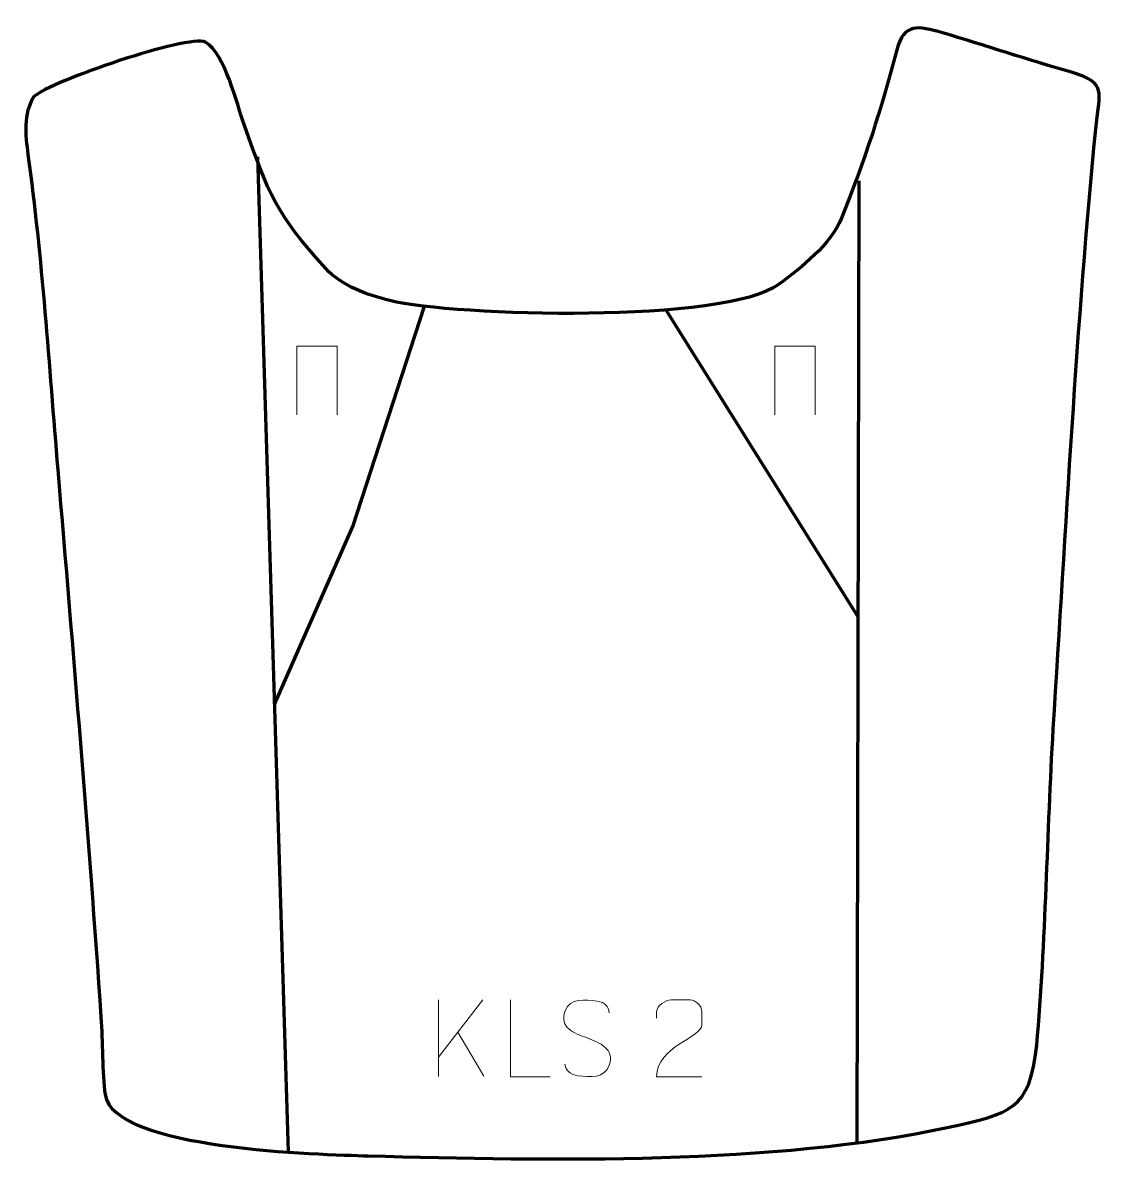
# Model space of a CAD drawing. Header units: millimetres. Extents: x -172 to 181, y 175 to 547.
import ezdxf

# ---------------------------------------------------------------- set-up
doc = ezdxf.new("R2010")
doc.units = ezdxf.units.MM
doc.header["$MEASUREMENT"] = 0
for name, color, linetype in [('layer 1', 7, 'Continuous'), ('layer 2', 7, 'Continuous'), ('layer 3', 7, 'Continuous')]:
    doc.layers.add(name, color=color, linetype=linetype)

msp = doc.modelspace()

# ---------------------------------------------------------------- linework, layer by layer
at = {"layer": 'layer 1', "color": 250, "lineweight": 9}
for points, knots in [([(-82.9768, 419.3868), (-82.9768, 419.3868), (-82.9768, 441.7371), (-82.9768, 441.7371), (-82.9768, 441.7371), (-82.9768, 441.7371), (-69.8585, 441.7371), (-69.8585, 441.7371), (-69.8585, 441.7371), (-69.8585, 441.7371), (-69.8585, 419.3868), (-69.8585, 419.3868)], [0, 0, 0, 0, 0.25, 0.25, 0.25, 0.25, 0.5, 0.5, 0.5, 0.5, 1, 1, 1, 1]), ([(72.5983, 419.3868), (72.5983, 419.3868), (72.5983, 441.7371), (72.5983, 441.7371), (72.5983, 441.7371), (72.5983, 441.7371), (85.7166, 441.7371), (85.7166, 441.7371), (85.7166, 441.7371), (85.7166, 441.7371), (85.7166, 419.3868), (85.7166, 419.3868)], [0, 0, 0, 0, 0.25, 0.25, 0.25, 0.25, 0.5, 0.5, 0.5, 0.5, 1, 1, 1, 1]), ([(-0.505, 204.0567), (-0.505, 204.0567), (-13.4541, 204.0567), (-13.4541, 204.0567), (-13.4541, 204.0567), (-13.4541, 204.0567), (-13.4541, 229.0103), (-13.4541, 229.0103)], [0, 0, 0, 0, 0.33333333, 0.33333333, 0.33333333, 0.33333333, 1, 1, 1, 1]), ([(11.5136, 216.7068), (7.2653, 218.1772), (2.3572, 219.973), (4.3623, 225.4933), (4.3623, 225.4933), (5.8658, 229.6332), (11.0794, 229.2447), (14.683, 228.6436), (14.683, 228.6436), (17.5436, 228.1664), (18.4083, 226.9532), (18.7189, 224.8691)], [0, 0, 0, 0, 0.25, 0.25, 0.25, 0.25, 0.5, 0.5, 0.5, 0.5, 1, 1, 1, 1]), ([(48.8796, 204.0458), (43.9652, 204.0461), (39.0508, 204.0461), (34.1367, 204.0458), (34.1367, 204.0458), (34.1367, 213.9781), (48.7877, 216.6193), (48.8796, 220.9296), (48.8796, 220.9296), (48.8793, 222.3537), (48.8793, 223.7774), (48.8796, 225.2007), (48.8796, 225.2007), (48.8627, 227.2778), (46.7399, 229.0026), (45.0689, 229.0199), (45.0689, 229.0199), (42.9957, 229.0195), (40.9228, 229.0195), (38.8504, 229.0199), (38.8504, 229.0199), (37.0283, 229.0364), (34.2036, 227.2443), (34.1367, 225.1507), (34.1367, 225.1507), (34.1367, 225.1507), (34.1367, 223.0959), (34.1367, 223.0959)], [0, 0, 0, 0, 0.125, 0.125, 0.125, 0.125, 0.25, 0.25, 0.25, 0.25, 0.375, 0.375, 0.375, 0.375, 0.5, 0.5, 0.5, 0.5, 0.625, 0.625, 0.625, 0.625, 0.75, 0.75, 0.75, 0.75, 1, 1, 1, 1]), ([(11.5136, 216.7067), (15.5322, 215.06), (20.5617, 213.1717), (18.7277, 207.8114), (18.7277, 207.8114), (17.2679, 203.545), (12.3571, 203.8017), (8.631, 204.3564), (8.631, 204.3564), (5.881, 204.7662), (4.6601, 205.9797), (4.2821, 208.0919)], [0, 0, 0, 0, 0.25, 0.25, 0.25, 0.25, 0.5, 0.5, 0.5, 0.5, 1, 1, 1, 1])]:
    msp.add_open_spline(points, degree=3, knots=knots, dxfattribs=at)
for points in [[(-36.8279, 229.0392), (-36.8279, 229.0392), (-36.8279, 204.0856), (-36.8279, 204.0856)], [(-22.4517, 229.0392), (-22.4517, 229.0392), (-36.8279, 210.3995), (-36.8279, 210.3995)], [(-22.1264, 204.1814), (-22.1264, 204.1814), (-30.5969, 218.495), (-30.5969, 218.495)]]:
    msp.add_open_spline(points, degree=3, dxfattribs=at)
at = {"layer": 'layer 2', "color": 142, "lineweight": 158}
for points in [[(-95.7407, 503.3727), (-95.7407, 503.3727), (-85.77, 179.5015), (-85.77, 179.5015)], [(99.9818, 495.5473), (99.9818, 495.5473), (99.3333, 182.5123), (99.3333, 182.5123)], [(37.1218, 453.5717), (37.1218, 453.5717), (99.6877, 353.5658), (99.6877, 353.5658)]]:
    msp.add_open_spline(points, degree=3, dxfattribs=at)
msp.add_open_spline([(-90.2531, 325.126), (-90.2531, 325.126), (-64.7539, 383.0648), (-64.7539, 383.0648), (-64.7539, 383.0648), (-64.7539, 383.0648), (-41.4267, 454.7443), (-41.4267, 454.7443)], degree=3, knots=[0, 0, 0, 0, 0.33333333, 0.33333333, 0.33333333, 0.33333333, 1, 1, 1, 1], dxfattribs=at)
at = {"layer": 'layer 3', "color": 242, "lineweight": 158}
msp.add_open_spline([(-168.533, 522.9718), (-163.1337, 527.9575), (-118.4092, 543.2953), (-112.6572, 540.69), (-112.6572, 540.69), (-106.2853, 536.801), (-102.6034, 520.8899), (-99.9946, 513.601), (-99.9946, 513.601), (-92.0458, 491.0578), (-89.9369, 485.1081), (-73.5333, 467.0623), (-73.5333, 467.0623), (-68.185, 461.1785), (-60.2885, 458.6079), (-52.7118, 456.5805), (-52.7118, 456.5805), (-31.5278, 451.4168), (56.7024, 449.0539), (73.8296, 461.8606), (73.8296, 461.8606), (81.5905, 467.6636), (90.4945, 474.4167), (94.3095, 483.4636), (94.3095, 483.4636), (101.9211, 502.1865), (107.1409, 518.8295), (112.3081, 538.1797), (112.3081, 538.1797), (114.6563, 546.974), (119.0901, 546.0416), (127.2116, 543.712), (127.2116, 543.712), (141.4151, 539.544), (155.2053, 534.8243), (169.5034, 530.7791), (169.5034, 530.7791), (180.7512, 527.3181), (178.2731, 524.611), (177.1275, 513.4501), (177.1275, 513.4501), (170.7732, 448.5508), (167.3763, 382.3755), (163.2083, 317.2219), (163.2083, 317.2219), (161.1894, 283.121), (160.8839, 248.2563), (157.8119, 214.3411), (157.8119, 214.3411), (155.6017, 192.9154), (149.1551, 192.1163), (129.2524, 187.6368), (129.2524, 187.6368), (72.1738, 175.2668), (-0.304, 176.7508), (-59.7305, 178.3075), (-59.7305, 178.3075), (-74.685, 178.7291), (-142.8856, 180.2701), (-145.3569, 198.2368), (-145.3569, 198.2368), (-146.3171, 205.2181), (-146.1804, 215.7498), (-146.6982, 223.3987), (-146.6982, 223.3987), (-150.7742, 282.8561), (-155.7859, 342.2337), (-160.762, 401.6205), (-160.762, 401.6205), (-163.5874, 435.3515), (-165.8587, 470.7061), (-170.4467, 504.1232), (-170.4467, 504.1232), (-171.3232, 510.507), (-172.1216, 517.3062), (-168.533, 522.9718)], degree=3, knots=[0, 0, 0, 0, 0.05, 0.05, 0.05, 0.05, 0.1, 0.1, 0.1, 0.1, 0.15, 0.15, 0.15, 0.15, 0.2, 0.2, 0.2, 0.2, 0.25, 0.25, 0.25, 0.25, 0.3, 0.3, 0.3, 0.3, 0.35, 0.35, 0.35, 0.35, 0.4, 0.4, 0.4, 0.4, 0.45, 0.45, 0.45, 0.45, 0.5, 0.5, 0.5, 0.5, 0.55, 0.55, 0.55, 0.55, 0.6, 0.6, 0.6, 0.6, 0.65, 0.65, 0.65, 0.65, 0.7, 0.7, 0.7, 0.7, 0.75, 0.75, 0.75, 0.75, 0.8, 0.8, 0.8, 0.8, 0.85, 0.85, 0.85, 0.85, 0.9, 0.9, 0.9, 0.9, 1, 1, 1, 1], dxfattribs=at)

doc.saveas('drawing.dxf')
